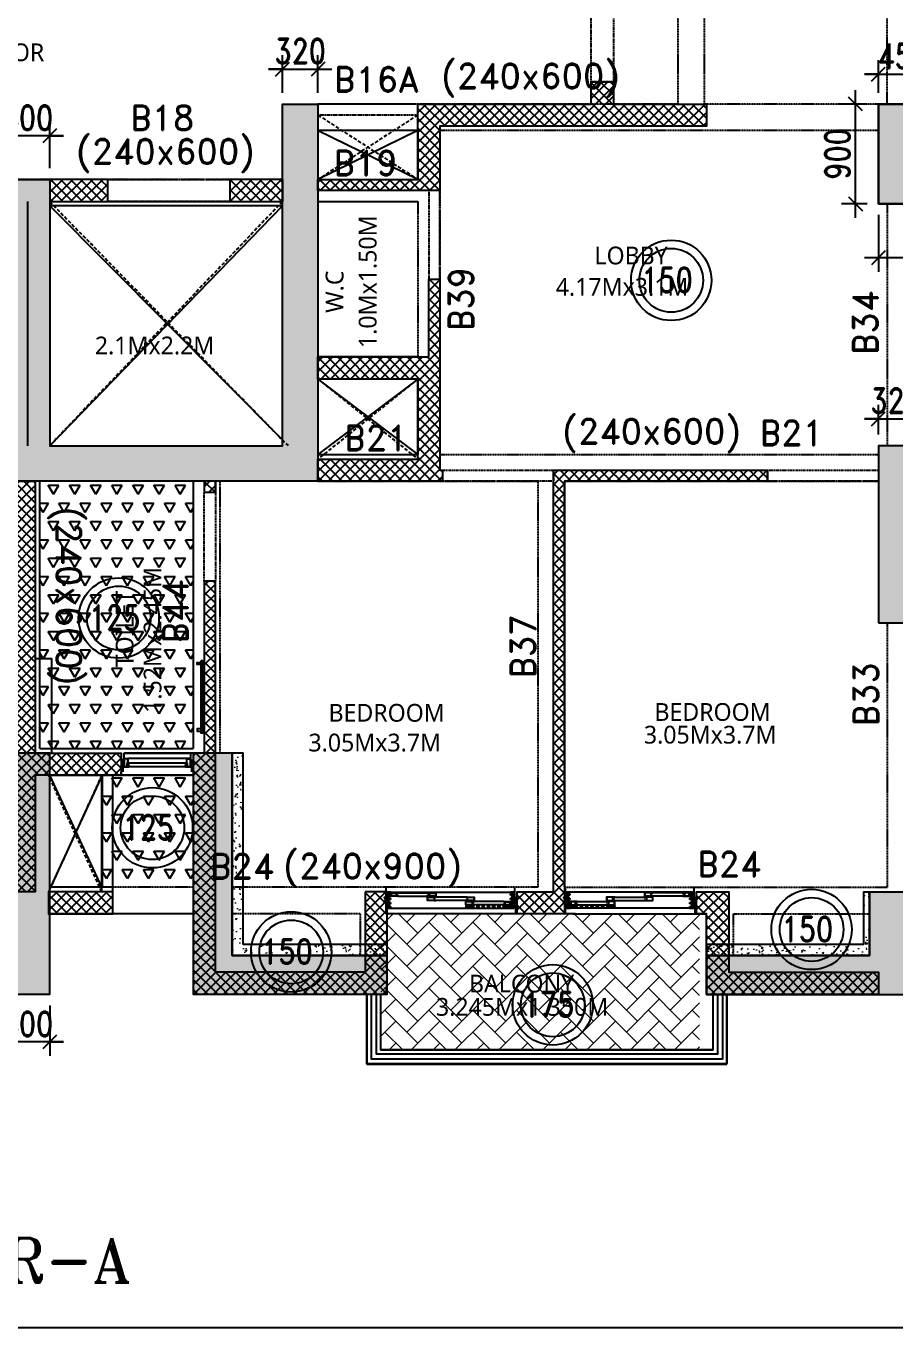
# Model space of a CAD drawing. Header units: millimetres. Extents: x 2061841 to 105821645, y -77612 to 48520811.
# Drawn here: x 105437596 to 105445434, y 48421234 to 48432969 of the extents above; entities that cross this region are included whole.
import ezdxf

# ---------------------------------------------------------------- set-up
doc = ezdxf.new("R2010")
doc.units = ezdxf.units.MM
doc.header["$LTSCALE"] = 10
doc.header["$MEASUREMENT"] = 0
doc.linetypes.add('$0$HIDDEN', pattern=[0.375, 0.25, -0.125])
doc.linetypes.add('HIDDEN2', pattern=[4.7625, 3.175, -1.5875])
for name, color, linetype in [('A-ANNO-LABL', 140, 'Continuous'), ('A-ELEV-HIDN', 54, 'HIDDEN2'), ('A-ELEV-LITE', 74, 'Continuous'), ('A-FLOR-HRAL', 200, 'Continuous'), ('A-GLAZ-FRAM', 74, 'Continuous'), ('A-WALL', 3, 'Continuous'), ('A-WALL-CILL', 140, 'Continuous'), ('A-WALL-FNSH', 8, 'Continuous'), ('A-WALL-PATT', 54, 'Continuous'), ('AP-SANR-FIXT', 74, 'Continuous'), ('AS-COLS', 2, 'Continuous'), ('S-BEAM', 4, 'Continuous'), ('S-BEAMNO.', 4, 'Continuous'), ('S-CUTOUT', 6, 'Continuous'), ('S-OPENING', 6, 'Continuous'), ('S-slab thk.', 2, 'Continuous'), ('S-Sunk', 8, 'Continuous'), ('xr_TDT02_Toilet_01_settingout$0$A-ELEV-FINE', 8, 'Continuous')]:
    doc.layers.add(name, color=color, linetype=linetype)
doc.layers.add('A-FIRE DOOR', color=1, linetype='Continuous', true_color=0xff0000)
for name, color, linetype, lineweight in [('S-Hatch Balcony', 8, 'Continuous', 5), ('S-STRCOL HATCH', 33, 'Continuous', 9), ('TEXT 3', 1, 'Continuous', 18)]:
    doc.layers.add(name, color=color, linetype=linetype, lineweight=lineweight)
doc.styles.add('200', font='romand.shx', dxfattribs={"width": 0.8, "height": 225})
doc.styles.add('Lucida SU', font='l_10646.ttf')
doc.styles.add('RD', font='romand.shx', dxfattribs={"width": 0.9, "height": 225})
doc.styles.add('RT', font='romant.shx', dxfattribs={"height": 250})
doc.dimstyles.new('GR1', dxfattribs={"dimtxt": 225, "dimasz": 125, "dimexe": 125, "dimexo": 100, "dimgap": 50, "dimtad": 1, "dimdec": 0, "dimzin": 3, "dimdsep": 46, "dimtxsty": '200', "dimblk1": 'OBLIQUE', "dimblk2": 'OBLIQUE', "dimsah": 1, "dimcen": 0.0625, "dimdle": 125, "dimclrd": 3, "dimclre": 3, "dimclrt": 2, "dimadec": 0, "dimazin": 0, "dimtfac": 1, "dimtdec": 0, "dimtix": 1, "dimtmove": 0, "dimatfit": 3, "dimfxl": 1, "dimtolj": 1, "dimtzin": 0, "dimarcsym": 0})
pattern_1 = [(135, (101656151.76, 47916918.16), (-44.9012806, -44.9012806), []), (225, (101656151.76, 47916918.16), (44.9012806, -44.9012806), [])]
pattern_2 = [(135, (101601549.94, 48122568.903), (-44.9012806, -44.9012806), []), (225, (101601549.94, 48122568.903), (44.9012806, -44.9012806), [])]
pattern_3 = [(60, (0, 0), (-95.24999982, 164.97783931), [95.25, -95.25]), (120, (0, 0), (-190.49999982, 1e-07), [95.25, -95.25]), (0, (-47.62, 82.49), (95.25, 164.9778392), [95.25, -95.25])]
pattern_4 = [(50, (0, 0), (182.184669, -15.93908554), [19.05, -209.55]), (355, (0, 0), (-35.24342142, 191.05684524), [15.24, -167.64058417]), (100.4514447, (15.18, -1.33), (146.9412471, 175.1177519), [16.1900088, -178.0902446]), (46.1842, (0, 50.8), (271.0790409, -42.04232793), [28.575, -314.325]), (96.6355576, (22.6, 47.3), (237.40413405, 247.4261246), [24.28502314, -267.13560816]), (351.18415117, (0, 50.8), (237.40413406, 247.4261246), [22.8599671, -251.4597319]), (21, (25.4, 38.1), (151.61439127, -102.26519819), [19.05, -209.55]), (326, (25.4, 38.1), (61.80202835, 184.18796612), [15.24, -167.64]), (71.451445, (38.03, 29.58), (213.41641928, 81.92276889), [16.1900088, -178.0899376]), (37.5, (0, 0), (3.08860325, 84.555038873), [0, -165.608, 0, -170.18, 0, -168.275]), (7.5, (0, 0), (66.81966251, 100.18057482), [0, -97.028, 0, -161.798, 0, -64.135]), (327.5, (-56.64, 0), (135.590595167, -5.728743993), [0, -63.5, 0, -198.12, 0, -262.89]), (317.5, (-82.04, 0), (148.12918139, 25.42649103), [0, -82.55, 0, -131.572, 0, -186.69])]

# ---------------------------------------------------------------- blocks, each defined once
blk = doc.blocks.new('Win clip')
for points in [[(14, 1), (14, 9), (18, 9), (18, 8), (19, 8), (19, 9), (20, 9), (20, 10), (0, 10), (0, 0), (3, 0), (3, -1), (2, -1), (2, -2), (5, -2), (5, 0), (17, 0), (17, -1), (15, -1), (15, -2), (18, -2), (18, 1)], [(1, 9), (13, 9), (13, 1), (1, 1)]]:
    blk.add_lwpolyline(points, close=True)
at = {"layer": 'Defpoints'}
blk.add_line((28, 3), (22, 3), dxfattribs=at)
blk = doc.blocks.new('*U694')
at = {"color": 251}
for p, q in [((0, 88), (25, 88)), ((25, 88), (0, 38)), ((0, 88), (25, 38)), ((25, 38), (0, 38)), ((650, 88), (625, 88)), ((625, 88), (650, 38)), ((650, 88), (625, 38)), ((625, 38), (650, 38))]:
    blk.add_line(p, q, dxfattribs=at)
for p, q in [((60, 25), (590, 25)), ((70, 100), (590, 100)), ((70, 65), (590, 65))]:
    blk.add_line(p, q)
for points in [[(62, 70), (62, 67), (55, 67), (55, 85), (59, 85), (59, 84), (60, 84), (60, 89), (59, 89), (59, 87), (55, 87), (55, 99), (59, 99), (59, 97), (60, 97), (60, 100), (25, 100), (25, 25), (60, 25), (60, 65), (70, 65), (70, 70)], [(69, 69), (68, 69), (68, 70), (70, 70), (68, 70), (68, 69), (69, 69), (69, 67), (63, 67), (63, 69)], [(588, 70), (588, 67), (595, 67), (595, 85), (591, 85), (591, 84), (590, 84), (590, 89), (591, 89), (591, 87), (595, 87), (595, 99), (591, 99), (591, 97), (590, 97), (590, 100), (625, 100), (625, 25), (590, 25), (590, 65), (580, 65), (580, 70)], [(581, 69), (582, 69), (582, 70), (580, 70), (582, 70), (582, 69), (581, 69), (581, 67), (587, 67), (587, 69)]]:
    blk.add_lwpolyline(points)
for points in [[(59, 26), (26, 26), (26, 99), (54, 99), (54, 65), (59, 65)], [(65, 80), (65, 79), (63, 79), (65, 79), (65, 80), (62, 80)], [(585, 80), (585, 79), (587, 79), (585, 79), (585, 80), (588, 80)], [(591, 26), (624, 26), (624, 99), (596, 99), (596, 65), (591, 65)]]:
    blk.add_lwpolyline(points, close=True)
at = {"layer": 'A-WALL-CILL'}
blk.add_line((625, -25), (25, -25), dxfattribs=at)
blk.add_lwpolyline([(0, 145), (0, 175), (650, 175), (650, 145)], dxfattribs=at)
at = {"layer": 'A-WALL-FNSH'}
for p, q in [((15, 88), (15, 145)), ((635, 88), (635, 145)), ((25, -25), (25, 35)), ((625, -25), (625, 35))]:
    blk.add_line(p, q, dxfattribs=at)
at = {"rotation": 270}
blk.add_blockref('Win clip', (60, 100), dxfattribs=at)
at = {"xscale": -1, "rotation": 90}
blk.add_blockref('Win clip', (590, 100), dxfattribs=at)
blk = doc.blocks.new('xr_TDT02_Toilet_01_settingout$0$i dont know')
at = {"layer": 'AP-SANR-FIXT', "ltscale": 0.2}
blk.add_lwpolyline([(19553, 3403), (20203, 3403), (20203, 3422), (19553, 3422)], close=True, dxfattribs=at)
at = {"layer": 'AP-SANR-FIXT', "ltscale": 0.2, "elevation": 0}
for points in [[(19568, 3434), (19588, 3434), (19588, 3368), (19568, 3368)], [(20188, 3434), (20168, 3434), (20168, 3368), (20188, 3368)]]:
    blk.add_lwpolyline(points, close=True, dxfattribs=at)
blk = doc.blocks.new('Alframe Door 3T+W')
for p, q in [((35, 146), (0, 146)), ((0, 146), (0, 0)), ((1, 2), (1, 144)), ((1, 144), (16, 144)), ((16, 144), (16, 2)), ((18, 129), (18, 144)), ((18, 144), (35, 144)), ((34, 129), (18, 129)), ((18, 90), (18, 119)), ((18, 119), (34, 119)), ((35, 144), (35, 146)), ((0, 0), (35, 0)), ((16, 2), (1, 2)), ((34, 90), (18, 90)), ((18, 51), (18, 80)), ((18, 80), (34, 80)), ((34, 51), (18, 51)), ((18, 17), (18, 41)), ((18, 41), (34, 41)), ((35, 17), (18, 17)), ((18, 2), (18, 11)), ((18, 11), (35, 11)), ((35, 2), (18, 2)), ((35, 0), (35, 2))]:
    blk.add_line(p, q)
for centre, start, end in [((23, 124), 336, 24), ((23, 85), 336, 24), ((23, 46), 336, 24), ((23, 14), 346.3245, 13.6755)]:
    blk.add_arc(centre, 12.3, start, end)
blk = doc.blocks.new('Alframe Win shutter wmesh')
for points in [[(7, -46), (7, 0), (4, 0), (4, -1), (6, -1), (6, -13), (-6, -13), (-6, -1), (-4, -1), (-4, 0), (-8, 0), (-8, -50), (-1, -50), (-1, -48), (-2, -48), (-2, -49), (-6, -49), (-6, -46)], [(6, -14), (-6, -14), (-6, -45), (6, -45)]]:
    blk.add_lwpolyline(points, close=True)
blk = doc.blocks.new('Al frame Door shutter 1')
blk.add_lwpolyline([(8, -60), (15, -60), (15, 15), (8, 15), (8, 13), (13, 13), (13, 0), (-14, 0), (-14, 13), (-8, 13), (-8, 15), (-15, 15), (-15, -60), (-8, -60), (-8, -58), (-14, -58), (-14, -45), (13, -45), (13, -58), (8, -58), (8, -60)])
blk.add_lwpolyline([(-14, -44), (13, -44), (13, -2), (-14, -2)], close=True)
blk = doc.blocks.new('Al frame Door shutter 2')
for p, q in [((-8, 75), (-15, 75)), ((-14, 60), (-14, 73)), ((-14, 73), (-8, 73)), ((14, 60), (-14, 60)), ((14, 58), (-14, 58)), ((-14, 58), (-14, 2)), ((-14, 2), (14, 2)), ((-8, 73), (-8, 75)), ((15, 75), (8, 75)), ((8, 75), (8, 73)), ((8, 73), (14, 73)), ((14, 73), (14, 60)), ((14, 2), (14, 58)), ((15, 34), (15, 75)), ((15, 34), (19, 34)), ((19, 33), (15, 33)), ((21, 37), (19, 34)), ((22, 36), (19, 33)), ((22, 36), (21, 37))]:
    blk.add_line(p, q)
blk.add_lwpolyline([(-15, 75), (-15, 0), (15, 0), (15, 33)])
blk = doc.blocks.new('*U683')
for p, q in [((50, 179), (1150, 179)), ((124, 173), (393, 173)), ((124, 143), (393, 143)), ((737, 133), (468, 133)), ((50, 33), (1141, 33)), ((737, 103), (468, 103)), ((1076, 94), (812, 94)), ((1076, 64), (812, 64))]:
    blk.add_line(p, q)
at = {"linetype": 'HIDDEN2'}
for p, q in [((783, 55), (1105, 55)), ((1101, 40), (787, 40))]:
    blk.add_line(p, q, dxfattribs=at)
at = {"color": 251}
for points in [[(25, 81), (0, 81), (25, 131), (0, 131), (25, 81), (25, 131)], [(1175, 81), (1200, 81), (1175, 131), (1200, 131), (1175, 81), (1175, 131)]]:
    blk.add_lwpolyline(points, dxfattribs=at)
at = {"layer": 'A-WALL-FNSH'}
for p, q in [((20, 131), (20, 220)), ((1180, 131), (1180, 220)), ((15, 81), (15, -15)), ((1185, 81), (1185, -15))]:
    blk.add_line(p, q, dxfattribs=at)
blk.add_blockref('Alframe Door 3T+W', (25, 33))
at = {"xscale": -1}
for name, p, rotation in [('Al frame Door shutter 1', (64, 158), 90), ('Al frame Door shutter 2', (468, 158), 90), ('Al frame Door shutter 2', (393, 118), 270), ('Al frame Door shutter 2', (812, 118), 90), ('Al frame Door shutter 2', (737, 79), 270), ('Al frame Door shutter 1', (1136, 79), 270), ('Alframe Win shutter wmesh', (1151, 47), 270)]:
    blk.add_blockref(name, p, dxfattribs=dict(at, rotation=rotation))
blk.add_blockref('Alframe Door 3T+W', (1175, 33), dxfattribs=at)
at = {"rotation": 90.00000000000001}
blk.add_blockref('Alframe Win shutter wmesh', (737, 47), dxfattribs=at)
blk = doc.blocks.new('*U684')
for p, q in [((50, 179), (1150, 179)), ((124, 173), (393, 173)), ((124, 143), (393, 143)), ((737, 133), (468, 133)), ((50, 33), (1141, 33)), ((737, 103), (468, 103)), ((1076, 94), (812, 94)), ((1076, 64), (812, 64))]:
    blk.add_line(p, q)
at = {"linetype": 'HIDDEN2'}
for p, q in [((783, 55), (1105, 55)), ((1101, 40), (787, 40))]:
    blk.add_line(p, q, dxfattribs=at)
at = {"color": 251}
for points in [[(25, 81), (0, 81), (25, 131), (0, 131), (25, 81), (25, 131)], [(1175, 81), (1200, 81), (1175, 131), (1200, 131), (1175, 81), (1175, 131)]]:
    blk.add_lwpolyline(points, dxfattribs=at)
at = {"layer": 'A-WALL-FNSH'}
for p, q in [((20, 131), (20, 220)), ((1180, 131), (1180, 220)), ((15, 81), (15, -15)), ((1185, 81), (1185, -15))]:
    blk.add_line(p, q, dxfattribs=at)
blk.add_blockref('Alframe Door 3T+W', (25, 33))
at = {"xscale": -1}
for name, p, rotation in [('Al frame Door shutter 1', (64, 158), 90), ('Al frame Door shutter 2', (468, 158), 90), ('Al frame Door shutter 2', (393, 118), 270), ('Al frame Door shutter 2', (812, 118), 90), ('Al frame Door shutter 2', (737, 79), 270), ('Al frame Door shutter 1', (1136, 79), 270), ('Alframe Win shutter wmesh', (1151, 47), 270)]:
    blk.add_blockref(name, p, dxfattribs=dict(at, rotation=rotation))
blk.add_blockref('Alframe Door 3T+W', (1175, 33), dxfattribs=at)
at = {"rotation": 90.00000000000001}
blk.add_blockref('Alframe Win shutter wmesh', (737, 47), dxfattribs=at)
blk = doc.blocks.new('_Oblique')
at = {"color": 0, "linetype": 'ByBlock', "lineweight": -2}
blk.add_line((-0.5, -0.5), (0.5, 0.5), dxfattribs=at)
blk = doc.blocks.new('*D742')
at = {"layer": 'AS-COLS', "color": 3, "lineweight": -2, "transparency": 16777216}
for p, q in [((102682284, 48530381), (102682284, 48530676)), ((102682734, 48530381), (102682734, 48530676)), ((102682159, 48530551), (102682859, 48530551)), ((102682284, 48530551), (102682159, 48530551)), ((102682734, 48530551), (102682859, 48530551))]:
    blk.add_line(p, q, dxfattribs=at)
at = {"layer": 'Defpoints', "color": 0, "transparency": 16777216}
for p in [(102682734, 48530551), (102682284, 48530281), (102682734, 48530281)]:
    blk.add_point(p, dxfattribs=at)
at = {"layer": 'AS-COLS', "color": 3, "linetype": 'ByBlock', "lineweight": -2, "transparency": 16777216, "xscale": 125, "yscale": 125, "zscale": 125}
blk.add_blockref('_Oblique', (102682284, 48530551), dxfattribs=at)
at = {"layer": 'AS-COLS', "color": 3, "linetype": 'ByBlock', "lineweight": -2, "transparency": 16777216, "xscale": 125, "yscale": 125, "zscale": 125, "rotation": 180}
blk.add_blockref('_Oblique', (102682734, 48530551), dxfattribs=at)
at = {"layer": 'AS-COLS', "color": 2, "transparency": 16777216, "insert": (102682509, 48530713), "char_height": 225, "attachment_point": 5, "style": '200'}
blk.add_mtext('\\A1;450', dxfattribs=at)
blk = doc.blocks.new('*D743')
at = {"layer": 'AS-COLS', "color": 3, "lineweight": -2, "transparency": 16777216}
for p, q in [((102682077, 48529256), (102682077, 48530406)), ((102682184, 48530281), (102681952, 48530281)), ((102682184, 48529381), (102681952, 48529381))]:
    blk.add_line(p, q, dxfattribs=at)
at = {"layer": 'Defpoints', "color": 0, "transparency": 16777216}
for p in [(102682077, 48530281), (102682284, 48530281), (102682284, 48529381)]:
    blk.add_point(p, dxfattribs=at)
at = {"layer": 'AS-COLS', "color": 3, "linetype": 'ByBlock', "lineweight": -2, "transparency": 16777216, "xscale": 125, "yscale": 125, "zscale": 125}
for p, rotation in [((102682077, 48530281), 90), ((102682077, 48529381), 270)]:
    blk.add_blockref('_Oblique', p, dxfattribs=dict(at, rotation=rotation))
at = {"layer": 'AS-COLS', "color": 2, "transparency": 16777216, "insert": (102681915, 48529831), "char_height": 225, "attachment_point": 5, "rotation": 90, "style": '200'}
blk.add_mtext('\\A1;900', dxfattribs=at)
blk = doc.blocks.new('*D744')
at = {"layer": 'AS-COLS', "color": 3, "lineweight": -2, "transparency": 16777216}
for p, q in [((102682284, 48529281), (102682284, 48528770)), ((102683184, 48529281), (102683184, 48528770)), ((102683309, 48528895), (102682159, 48528895))]:
    blk.add_line(p, q, dxfattribs=at)
at = {"layer": 'Defpoints', "color": 0, "transparency": 16777216}
for p in [(102682284, 48529381), (102683184, 48529381), (102682284, 48528895)]:
    blk.add_point(p, dxfattribs=at)
at = {"layer": 'AS-COLS', "color": 3, "linetype": 'ByBlock', "lineweight": -2, "transparency": 16777216, "xscale": 125, "yscale": 125, "zscale": 125, "rotation": 180}
blk.add_blockref('_Oblique', (102682284, 48528895), dxfattribs=at)
at = {"layer": 'AS-COLS', "color": 3, "linetype": 'ByBlock', "lineweight": -2, "transparency": 16777216, "xscale": 125, "yscale": 125, "zscale": 125}
blk.add_blockref('_Oblique', (102683184, 48528895), dxfattribs=at)
at = {"layer": 'AS-COLS', "color": 2, "transparency": 16777216, "insert": (102682734, 48529057), "char_height": 225, "attachment_point": 5, "style": '200'}
blk.add_mtext('\\A1;900', dxfattribs=at)
blk = doc.blocks.new('*D745')
at = {"layer": 'AS-COLS', "color": 3, "lineweight": -2, "transparency": 16777216}
for p, q in [((102682284, 48527301), (102682284, 48527569)), ((102682604, 48527301), (102682604, 48527569)), ((102682159, 48527444), (102682729, 48527444)), ((102682284, 48527444), (102682159, 48527444)), ((102682604, 48527444), (102682729, 48527444))]:
    blk.add_line(p, q, dxfattribs=at)
at = {"layer": 'Defpoints', "color": 0, "transparency": 16777216}
for p in [(102682604, 48527444), (102682284, 48527201), (102682604, 48527201)]:
    blk.add_point(p, dxfattribs=at)
at = {"layer": 'AS-COLS', "color": 3, "linetype": 'ByBlock', "lineweight": -2, "transparency": 16777216, "xscale": 125, "yscale": 125, "zscale": 125}
blk.add_blockref('_Oblique', (102682284, 48527444), dxfattribs=at)
at = {"layer": 'AS-COLS', "color": 3, "linetype": 'ByBlock', "lineweight": -2, "transparency": 16777216, "xscale": 125, "yscale": 125, "zscale": 125, "rotation": 180}
blk.add_blockref('_Oblique', (102682604, 48527444), dxfattribs=at)
at = {"layer": 'AS-COLS', "color": 2, "transparency": 16777216, "insert": (102682444, 48527607), "char_height": 225, "attachment_point": 5, "style": '200'}
blk.add_mtext('\\A1;320', dxfattribs=at)
blk = doc.blocks.new('*D747')
at = {"layer": 'AS-COLS', "color": 3, "lineweight": -2, "transparency": 16777216}
for p, q in [((102674409, 48522156), (102674409, 48521702)), ((102674809, 48522156), (102674809, 48521702)), ((102674934, 48521827), (102674284, 48521827)), ((102674409, 48521827), (102674284, 48521827)), ((102674809, 48521827), (102674934, 48521827))]:
    blk.add_line(p, q, dxfattribs=at)
at = {"layer": 'Defpoints', "color": 0, "transparency": 16777216}
for p in [(102674409, 48522256), (102674809, 48522256), (102674409, 48521827)]:
    blk.add_point(p, dxfattribs=at)
at = {"layer": 'AS-COLS', "color": 3, "linetype": 'ByBlock', "lineweight": -2, "transparency": 16777216, "xscale": 125, "yscale": 125, "zscale": 125}
blk.add_blockref('_Oblique', (102674409, 48521827), dxfattribs=at)
at = {"layer": 'AS-COLS', "color": 3, "linetype": 'ByBlock', "lineweight": -2, "transparency": 16777216, "xscale": 125, "yscale": 125, "zscale": 125, "rotation": 180}
blk.add_blockref('_Oblique', (102674809, 48521827), dxfattribs=at)
at = {"layer": 'AS-COLS', "color": 2, "transparency": 16777216, "insert": (102674609, 48521989), "char_height": 225, "attachment_point": 5, "style": '200'}
blk.add_mtext('\\A1;400', dxfattribs=at)
blk = doc.blocks.new('*D765')
at = {"layer": 'AS-COLS', "color": 3, "lineweight": -2, "transparency": 16777216}
for p, q in [((102674409, 48529702), (102674409, 48530119)), ((102674809, 48529702), (102674809, 48530119)), ((102674934, 48529994), (102674284, 48529994)), ((102674409, 48529994), (102674284, 48529994)), ((102674809, 48529994), (102674934, 48529994))]:
    blk.add_line(p, q, dxfattribs=at)
at = {"layer": 'Defpoints', "color": 0, "transparency": 16777216}
for p in [(102674409, 48529994), (102674409, 48529602), (102674809, 48529602)]:
    blk.add_point(p, dxfattribs=at)
at = {"layer": 'AS-COLS', "color": 3, "linetype": 'ByBlock', "lineweight": -2, "transparency": 16777216, "xscale": 125, "yscale": 125, "zscale": 125}
blk.add_blockref('_Oblique', (102674409, 48529994), dxfattribs=at)
at = {"layer": 'AS-COLS', "color": 3, "linetype": 'ByBlock', "lineweight": -2, "transparency": 16777216, "xscale": 125, "yscale": 125, "zscale": 125, "rotation": 180}
blk.add_blockref('_Oblique', (102674809, 48529994), dxfattribs=at)
at = {"layer": 'AS-COLS', "color": 2, "transparency": 16777216, "insert": (102674609, 48530157), "char_height": 225, "attachment_point": 5, "style": '200'}
blk.add_mtext('\\A1;400', dxfattribs=at)
blk = doc.blocks.new('*D766')
at = {"layer": 'AS-COLS', "color": 3, "lineweight": -2, "transparency": 16777216}
for p, q in [((102676909, 48530381), (102676909, 48530721)), ((102677229, 48530381), (102677229, 48530721)), ((102676784, 48530596), (102677354, 48530596)), ((102676909, 48530596), (102676784, 48530596)), ((102677229, 48530596), (102677354, 48530596))]:
    blk.add_line(p, q, dxfattribs=at)
at = {"layer": 'Defpoints', "color": 0, "transparency": 16777216}
for p in [(102677229, 48530596), (102676909, 48530281), (102677229, 48530281)]:
    blk.add_point(p, dxfattribs=at)
at = {"layer": 'AS-COLS', "color": 3, "linetype": 'ByBlock', "lineweight": -2, "transparency": 16777216, "xscale": 125, "yscale": 125, "zscale": 125}
blk.add_blockref('_Oblique', (102676909, 48530596), dxfattribs=at)
at = {"layer": 'AS-COLS', "color": 3, "linetype": 'ByBlock', "lineweight": -2, "transparency": 16777216, "xscale": 125, "yscale": 125, "zscale": 125, "rotation": 180}
blk.add_blockref('_Oblique', (102677229, 48530596), dxfattribs=at)
at = {"layer": 'AS-COLS', "color": 2, "transparency": 16777216, "insert": (102677069, 48530758), "char_height": 225, "attachment_point": 5, "style": '200'}
blk.add_mtext('\\A1;320', dxfattribs=at)
blk = doc.blocks.new('TOWER-A TYPICAL FLOOR FRAMING PLAN N')
at = {"layer": 'A-WALL-PATT'}
h = blk.add_hatch(dxfattribs=at)
h.set_pattern_fill('ANSI37', color=8, scale=20, angle=90)
h.set_pattern_definition(pattern_2)
h.paths.add_polyline_path([(102679353.9, 48526981.3), (102679353.9, 48523181.3), (102679025.1, 48523181.3), (102679025.1, 48522981.3), (102679453.9, 48522981.3), (102679453.9, 48526881.3), (102681283.9, 48526881.3), (102681283.9, 48526981.3)])
h.paths.add_polyline_path([(102677228.9, 48529501.9), (102678328.9, 48529501.9), (102678328.9, 48530081.3), (102680732.9, 48530081.3), (102680732.9, 48530281.3), (102679893.9, 48530281.3), (102679893.9, 48530481.3), (102679693.9, 48530481.3), (102679693.9, 48530281.3), (102678128.9, 48530281.3), (102678128.9, 48529601.9), (102677228.9, 48529601.9)])
h.paths.add_polyline_path([(102678328.9, 48528701.9), (102678228.9, 48528701.9), (102678228.9, 48528001.9), (102677228.9, 48528001.9), (102677228.9, 48527801.9), (102678128.9, 48527801.9), (102678128.9, 48527081.3), (102677228.9, 48527081.3), (102677228.9, 48526881.3), (102678353.9, 48526881.3), (102678353.9, 48526981.3), (102678328.9, 48526981.3)])
h = blk.add_hatch(dxfattribs=at)
h.set_pattern_fill('ANSI37', color=8, scale=20, angle=90)
h.set_pattern_definition(pattern_1)
h.paths.add_polyline_path([(102674808.8, 48529602.2), (102675333.8, 48529602.2), (102675333.8, 48529402.2), (102674808.8, 48529402.2)])
h = blk.add_hatch(dxfattribs=at)
h.set_pattern_fill('ANSI37', color=8, scale=20, angle=90)
h.set_pattern_definition(pattern_1)
h.paths.add_polyline_path([(102676433.9, 48529601.6), (102676908.9, 48529602.8), (102676908.9, 48529402.8), (102676433.8, 48529401.6)])
h = blk.add_hatch(dxfattribs=at)
h.set_pattern_fill('ANSI37', color=8, scale=20, angle=90)
h.set_pattern_definition(pattern_2)
h.paths.add_polyline_path([(102674678.9, 48526881.3), (102674678.9, 48524431.3), (102675453.9, 48524431.3), (102675453.9, 48524231.3), (102674678.9, 48524231.3), (102674678.9, 48523181.3), (102674478.9, 48523181.3), (102674478.9, 48526881.3), (102674678.9, 48526881.3)])
h = blk.add_hatch(dxfattribs=at)
h.set_pattern_fill('ANSI37', color=8, scale=20, angle=90)
h.set_pattern_definition([(135, (101601560.51, 48122568.903), (-44.9012806, -44.9012806), []), (225, (101601560.51, 48122568.903), (44.9012806, -44.9012806), [])])
h.paths.add_polyline_path([(102676303.9, 48526881.3), (102676203.9, 48526881.3), (102676203.9, 48526781.3), (102676303.9, 48526781.3), (102676303.9, 48526881.3)])
h = blk.add_hatch(dxfattribs=at)
h.set_pattern_fill('ANSI37', color=8, scale=20, angle=90)
h.set_pattern_definition(pattern_2)
h.paths.add_polyline_path([(102677653.9, 48523181.3), (102677653.9, 48522456.3), (102676303.9, 48522456.3), (102676303.9, 48525981.3), (102676203.9, 48525981.3), (102676203.9, 48524431.3), (102676103.9, 48524431.3), (102676103.9, 48522256.3), (102677853.9, 48522256.3), (102677853.9, 48523181.3), (102677653.9, 48523181.3)])
h = blk.add_hatch(dxfattribs=at)
h.set_pattern_fill('ANSI37', color=8, scale=20, angle=90)
h.set_pattern_definition(pattern_2)
h.paths.add_polyline_path([(102675378.9, 48523181.2), (102674798.9, 48523181.2), (102674798.9, 48522981.2), (102675378.9, 48522981.2), (102675378.9, 48523181.2)])
h = blk.add_hatch(dxfattribs=at)
h.set_pattern_fill('ANSI37', color=8, scale=20, angle=90)
h.set_pattern_definition(pattern_2)
h.paths.add_polyline_path([(102680733.9, 48523181.3), (102680933.9, 48523181.3), (102680933.9, 48522456.3), (102682283.9, 48522456.3), (102682283.9, 48522256.1), (102680733.9, 48522256.3), (102680733.9, 48522981.3), (102680643.3, 48522981.3), (102680643.3, 48523181.3), (102680733.9, 48523181.3)])
at = {"layer": 'S-Hatch Balcony'}
h = blk.add_hatch(dxfattribs=at)
h.set_pattern_fill('AR-HBONE', color=256, scale=35, style=0)
h.set_pattern_definition([(45, (102116781.02, 48829384.83), (2e-14, 197.9899), [420, -140]), (135, (102116880.01, 48829483.82), (2e-14, 197.9899), [420, -140])])
h.paths.add_polyline_path([(102677795.9, 48522978), (102680671.3, 48522978), (102680671.3, 48521753), (102677795.9, 48521753)])
at = {"layer": 'S-STRCOL HATCH'}
h = blk.add_hatch(color=256, dxfattribs=at)
h.dxf.hatch_style = 1
h.paths.add_polyline_path([(102674408.9, 48529602.1), (102674808.9, 48529602.3), (102674808.9, 48527202), (102676908.9, 48527202), (102676908.9, 48530282), (102677228.9, 48530282), (102677228.9, 48526882), (102674408.9, 48526881.3)])
h = blk.add_hatch(color=256, dxfattribs=at)
h.dxf.hatch_style = 1
h.paths.add_polyline_path([(102682603.9, 48529381.3), (102682283.9, 48529381.3), (102682283.9, 48530282), (102682603.9, 48530282)])
h = blk.add_hatch(color=256, dxfattribs=at)
h.dxf.hatch_style = 1
h.paths.add_polyline_path([(102682733.9, 48529830.7), (102682733.9, 48530280.7), (102682283.9, 48530280.7), (102682283.9, 48529380.7), (102683183.9, 48529380.7), (102683183.9, 48529830.7), (102682733.9, 48529830.7)])
h = blk.add_hatch(color=256, dxfattribs=at)
h.dxf.hatch_style = 1
h.paths.add_polyline_path([(102682283.9, 48525607), (102682603.9, 48525607), (102682603.9, 48527201.3), (102682283.9, 48527201.3)])
h = blk.add_hatch(color=256, dxfattribs=at)
h.dxf.hatch_style = 1
h.paths.add_polyline_path([(102674408.9, 48522256.3), (102674808.9, 48522256.3), (102674808.9, 48524431.3), (102674408.9, 48524431.3)])
h = blk.add_hatch(color=256, dxfattribs=at)
h.dxf.hatch_style = 1
h.paths.add_polyline_path([(102676453.9, 48522606.3), (102676453.9, 48524431.3), (102676103.9, 48524431.3), (102676103.9, 48522256.3), (102677853.9, 48522256.3), (102677853.9, 48522606.3)])
h = blk.add_hatch(dxfattribs=at)
h.set_pattern_fill('AR-CONC', color=3)
h.set_pattern_definition(pattern_4)
h.paths.add_polyline_path([(102676553.9, 48524431.3), (102676453.9, 48524431.3), (102676453.9, 48522606.3), (102677853.9, 48522606.3), (102677853.9, 48522706.3), (102676553.9, 48522706.3), (102676553.9, 48524431.3)])
h = blk.add_hatch(dxfattribs=at)
h.set_pattern_fill('AR-CONC', color=3)
h.set_pattern_definition(pattern_4)
h.paths.add_polyline_path([(102680733.9, 48522706.1), (102680733.9, 48522606.1), (102682203.9, 48522606.1), (102682203.9, 48523181.3), (102682153.9, 48523181.3), (102682153.9, 48522706.1), (102680733.9, 48522706.1)])
h = blk.add_hatch(dxfattribs=at)
h.set_pattern_fill('AR-CONC', color=3)
h.set_pattern_definition(pattern_4)
h.paths.add_polyline_path([(102682153.9, 48523181.3), (102682203.9, 48523181.3), (102682203.9, 48522606.1), (102682153.9, 48522606.1), (102682153.9, 48523181.3)])
h = blk.add_hatch(color=256, dxfattribs=at)
h.dxf.hatch_style = 1
h.paths.add_polyline_path([(102682603.9, 48522606.3), (102682203.9, 48522606.3), (102682203.9, 48523182), (102682603.9, 48523182)])
h = blk.add_hatch(color=256, dxfattribs=at)
h.dxf.hatch_style = 1
h.paths.add_polyline_path([(102683310.3, 48522606.3), (102683310.3, 48522256.3), (102680733.9, 48522256.3), (102680733.9, 48522606.3), (102683310.3, 48522606.3)])
at = {"layer": 'S-Sunk'}
h = blk.add_hatch(dxfattribs=at)
h.set_pattern_fill('TRIANG', color=8, scale=20, style=0)
h.set_pattern_definition(pattern_3)
h.paths.add_polyline_path([(102674718.9, 48526881.3), (102676103.9, 48526881.3), (102676103.9, 48524470.8), (102674718.9, 48524470.8)])
h = blk.add_hatch(dxfattribs=at)
h.set_pattern_fill('TRIANG', color=8, scale=20, style=0)
h.set_pattern_definition(pattern_3)
h.paths.add_polyline_path([(102675283.8, 48524230.8), (102676103.9, 48524230.8), (102676103.9, 48523221.2), (102675283.8, 48523221.2)])
at = {"layer": 'A-ELEV-HIDN', "ltscale": 0.3}
for p, q in [((102678128.9, 48530281.3), (102677228.9, 48530281.3)), ((102678128.9, 48530181.3), (102677228.9, 48530181.3))]:
    blk.add_line(p, q, dxfattribs=at)
at = {"layer": 'A-ELEV-HIDN'}
for p, q in [((102678128.9, 48530181.9), (102677228.9, 48529601.9)), ((102677228.9, 48530181.9), (102678128.9, 48529601.9)), ((102678128.9, 48527801.9), (102677228.9, 48527081.3)), ((102677228.9, 48527801.9), (102678128.9, 48527081.3)), ((102675278.9, 48524231.8, 0), (102674798.9, 48523181.2, 0)), ((102675278.9, 48523181.2, 0), (102674798.9, 48524231.3))]:
    blk.add_line(p, q, dxfattribs=at)
at = {"layer": 'A-ELEV-HIDN', "ltscale": 0.3}
for points in [[(102679693.9, 48531681.3), (102679893.9, 48531681.3), (102679893.9, 48530481.3), (102679693.9, 48530481.3)], [(102678328.9, 48529501.9), (102678228.9, 48529501.9), (102678228.9, 48528701.9), (102678328.9, 48528701.9)], [(102678353.9, 48526981.3), (102679353.9, 48526981.3), (102679353.9, 48526881.3), (102678353.9, 48526881.3)], [(102681283.9, 48526981.3), (102682283.9, 48526981.3), (102682283.9, 48526881.3), (102681283.9, 48526881.3)]]:
    blk.add_lwpolyline(points, close=True, dxfattribs=at)
at = {"layer": 'A-ELEV-HIDN', "ltscale": 0.3, "elevation": 0}
for points in [[(102675333.9, 48529602.2), (102676433.9, 48529602.2), (102676433.9, 48529402.2), (102675333.9, 48529402.2)], [(102676203.9, 48526781.3), (102676303.9, 48526781.3), (102676303.9, 48525981.3), (102676203.9, 48525981.3)]]:
    blk.add_lwpolyline(points, close=True, dxfattribs=at)
at = {"layer": 'A-ELEV-HIDN', "elevation": 0}
for points in [[(102674808.9, 48529402.2), (102676958.9, 48527202.2)], [(102676908.9, 48529402.2), (102674808.9, 48527201.5)]]:
    blk.add_lwpolyline(points, dxfattribs=at)
at = {"layer": 'A-ELEV-LITE'}
for p, q in [((102675278.9, 48523181.2, 0), (102675278.9, 48524231.8, 0)), ((102675378.9, 48523181.2, 0), (102675378.9, 48524231.8, 0))]:
    blk.add_line(p, q, dxfattribs=at)
at = {"layer": 'A-FIRE DOOR'}
blk.add_lwpolyline([(102658159.6, 48553234.4), (102707235.5, 48553234.4), (102707235.5, 48519249.1), (102658159.6, 48519249.1)], close=True, dxfattribs=at)
at = {"layer": 'A-FLOR-HRAL', "color": 252, "elevation": 0}
for points in [[(102680916.9, 48522256.2), (102680916.9, 48521631.3), (102677670.9, 48521631.3), (102677670.9, 48522256.2)], [(102680876.9, 48522256.2), (102680876.9, 48521671.3), (102677710.9, 48521671.3), (102677710.9, 48522256.2)], [(102680831.9, 48522256.2), (102680831.9, 48521716.3), (102677755.9, 48521716.3), (102677755.9, 48522256.2)], [(102680791.9, 48522256.2), (102680791.9, 48521756.3), (102677795.9, 48521756.3), (102677795.9, 48522256.2)]]:
    blk.add_lwpolyline(points, dxfattribs=at)
at = {"layer": 'A-WALL', "color": 8}
for p, q in [((102675333.9, 48529602.2, 0), (102674808.9, 48529602.2)), ((102674808.9, 48529601.3, 0), (102674808.9, 48527201.3, 0)), ((102675333.9, 48529402.2, 0), (102675333.9, 48529602.2, 0)), ((102676908.9, 48529602.2, 0), (102676433.9, 48529602.2, 0)), ((102676433.9, 48529602.2, 0), (102676433.9, 48529402.2, 0)), ((102676908.9, 48529601.9, 0), (102676908.9, 48529401.9, 0)), ((102677228.9, 48529601.9, 0), (102677228.9, 48529501.9)), ((102674608.9, 48529401.9, 0), (102674608.9, 48527201.3, 0)), ((102674808.9, 48529402.2, 0), (102676908.9, 48529402.2, 0)), ((102674808.9, 48529402.2, 0), (102675333.9, 48529402.2, 0)), ((102678228.9, 48528701.9), (102678328.9, 48528701.9)), ((102678353.9, 48526881.3), (102678353.9, 48526981.3)), ((102676203.9, 48526881.3, 0), (102676203.9, 48526781.3, 0)), ((102676303.9, 48526881.3, 0), (102676303.9, 48526781.3, 0)), ((102676203.9, 48526781.3, 0), (102676303.9, 48526781.3, 0)), ((102676103.9, 48524431.3, 0), (102675478.9, 48524431.3, 0))]:
    blk.add_line(p, q, dxfattribs=at)
for points in [[(102678328.9, 48529501.9), (102678128.9, 48529501.9), (102677228.9, 48529501.9), (102677228.9, 48529601.9), (102678128.9, 48529601.9), (102678128.9, 48530281.3), (102679693.9, 48530281.3), (102679693.9, 48530481.3), (102679893.9, 48530481.3), (102679893.9, 48530281.3), (102680732.9, 48530281.3), (102680732.9, 48530081.3), (102678328.9, 48530081.3)], [(102679353.9, 48526981.3), (102681283.9, 48526981.3), (102681283.9, 48526881.3), (102679453.9, 48526881.3), (102679453.9, 48522981.3), (102679025.1, 48522981.3), (102679025.1, 48523181.3), (102679353.9, 48523181.3)]]:
    blk.add_lwpolyline(points, close=True, dxfattribs=at)
for points in [[(102678353.9, 48526881.3), (102677228.9, 48526881.3), (102677228.9, 48527081.3), (102678128.9, 48527081.3), (102678128.9, 48527801.9), (102677228.9, 48527801.9), (102677228.9, 48528001.9), (102678228.9, 48528001.9), (102678228.9, 48528701.9)], [(102678328.9, 48528701.9), (102678328.9, 48526981.3), (102678353.9, 48526981.3)]]:
    blk.add_lwpolyline(points, dxfattribs=at)
at = {"layer": 'A-WALL', "color": 8, "elevation": 0}
for points in [[(102674678.9, 48526881.3), (102674678.9, 48524431.3), (102675453.9, 48524431.3), (102675453.9, 48524231.3), (102674678.9, 48524231.3), (102674678.9, 48523181.3), (102674478.9, 48523181.3), (102674478.9, 48526881.3)], [(102676303.9, 48526881.3), (102676203.9, 48526881.3), (102676203.9, 48526781.3), (102676303.9, 48526781.3)], [(102677653.9, 48523181.3), (102677653.9, 48522456.3), (102676303.9, 48522456.3), (102676303.9, 48525981.3), (102676203.9, 48525981.3), (102676203.9, 48524431.3), (102676103.9, 48524431.3), (102676103.9, 48522256.3), (102677853.9, 48522256.3), (102677853.9, 48523181.3)], [(102675378.9, 48523181.2), (102674798.9, 48523181.2), (102674798.9, 48522981.2), (102675378.9, 48522981.2)], [(102680733.9, 48523181.3), (102680933.9, 48523181.3), (102680933.9, 48522456.3), (102682283.9, 48522456.3), (102682283.9, 48522256.1), (102680733.9, 48522256.3), (102680733.9, 48522981.3), (102680643.3, 48522981.3), (102680643.3, 48523181.3)]]:
    blk.add_lwpolyline(points, close=True, dxfattribs=at)
for points in [[(102674828.8, 48524431.3), (102674828.8, 48525280.9), (102674678.9, 48525280.9)], [(102676103.9, 48524231.3), (102676103.9, 48524231.3)]]:
    blk.add_lwpolyline(points, dxfattribs=at)
at = {"layer": 'AS-COLS', "color": 1, "elevation": 0}
for points in [[(102674408.9, 48529602.1), (102674808.9, 48529601.6), (102674808.9, 48527201.3), (102676908.9, 48527201.3), (102676908.9, 48530281.3), (102677228.9, 48530281.3), (102677228.9, 48526881.3), (102674408.9, 48526881.3)], [(102676553.9, 48522706.3), (102676553.9, 48524431.3), (102676453.9, 48524431.3), (102676453.9, 48522606.3), (102677853.9, 48522606.3), (102677853.9, 48522706.3)]]:
    blk.add_lwpolyline(points, close=True, dxfattribs=at)
at = {"layer": 'AS-COLS'}
blk.add_lwpolyline([(102682603.9, 48529381.3), (102682283.9, 48529381.3), (102682283.9, 48530281.3), (102682603.9, 48530281.3)], close=True, dxfattribs=at)
at = {"layer": 'AS-COLS', "color": 1}
for points in [[(102682733.9, 48529830.7), (102682733.9, 48530280.7), (102682283.9, 48530280.7), (102682283.9, 48529380.7), (102683183.9, 48529380.7), (102683183.9, 48529830.7)], [(102682283.9, 48525606.3), (102682603.9, 48525606.3), (102682603.9, 48527201.3), (102682283.9, 48527201.3)], [(102674408.9, 48522256.3), (102674808.9, 48522256.3), (102674808.9, 48524431.3), (102674408.9, 48524431.3)]]:
    blk.add_lwpolyline(points, close=True, dxfattribs=at)
at = {"layer": 'AS-COLS', "color": 1, "elevation": 0}
for points in [[(102676453.9, 48522606.3), (102676453.9, 48524431.3), (102676103.9, 48524431.3), (102676103.9, 48522256.3), (102677853.9, 48522256.3), (102677853.9, 48522606.3), (102676453.9, 48522606.3)], [(102682153.9, 48522706.1), (102680733.9, 48522706.1), (102680733.9, 48522606.1), (102682203.9, 48522606.1)], [(102682203.9, 48522606.1), (102680733.9, 48522606.1), (102680733.9, 48522256.1), (102683309.3, 48522256.1), (102683309.3, 48522606.1), (102682603.9, 48522606.1)]]:
    blk.add_lwpolyline(points, dxfattribs=at)
at = {"layer": 'AS-COLS', "color": 1}
for points in [[(102682153.9, 48522706.1), (102682153.9, 48523181.3), (102682203.9, 48523181.3), (102682203.9, 48522606.1), (102682153.9, 48522606.1)], [(102682203.9, 48522606.1), (102682203.9, 48523181.3), (102682603.9, 48523181.3), (102682603.9, 48522606.1)]]:
    blk.add_lwpolyline(points, dxfattribs=at)
at = {"layer": 'S-BEAM', "linetype": '$0$HIDDEN'}
for p, q in [((102680473.9, 48531781.3), (102680473.9, 48530281.3)), ((102680713.9, 48531781.3), (102680713.9, 48530281.3)), ((102682363.9, 48530281.3), (102682363.9, 48531791.3)), ((102678104.7, 48530281.3), (102677228.9, 48530281.3, 0)), ((102680473.9, 48530281.3, 0), (102677228.9, 48530281.3, 0)), ((102682283.9, 48530281.3, 0), (102680713.9, 48530281.3, 0)), ((102682283.9, 48530041.3, 0), (102678328.9, 48530041.3, 0)), ((102678328.9, 48530041.3), (102678328.9, 48527121.2)), ((102676908.9, 48529602.1, 0), (102670249.7, 48529602.1, 0)), ((102678128.9, 48529401.9), (102678128.9, 48528001.9)), ((102682363.9, 48529380.9, 0), (102682363.9, 48527201.3, 0)), ((102678328.9, 48527121.3), (102682283.9, 48527121.3)), ((102676343.9, 48526880.9, 0), (102676343.9, 48524431.3, 0)), ((102677228.9, 48526881.3), (102679213.9, 48526881.3)), ((102679213.9, 48523221.2), (102679213.9, 48526881.3)), ((102679453.9, 48526881.3), (102682283.9, 48526881.3)), ((102679453.9, 48523221.2), (102679453.9, 48526881.3)), ((102682363.9, 48525609.5, 0), (102682363.9, 48523221.2, 0)), ((102675283.8, 48524230.8, 0), (102676103.9, 48524230.8, 0)), ((102676103.9, 48523221.2, 0), (102675283.8, 48523221.2, 0)), ((102679213.9, 48523221.2, 0), (102676453.9, 48523221.2, 0)), ((102679453.9, 48523221.2, 0), (102682363.9, 48523221.2, 0)), ((102677613.9, 48522981.2, 0), (102676453.9, 48522981.2, 0)), ((102677613.9, 48522597.5, 0), (102677613.9, 48522981.2, 0)), ((102680978.6, 48522605.2, 0), (102680978.6, 48522981.2, 0)), ((102680978.6, 48522981.2, 0), (102682206.7, 48522981.2, 0))]:
    blk.add_line(p, q, dxfattribs=at)
at = {"layer": 'S-BEAM'}
for p, q in [((102678128.9, 48530041.3), (102677224.2, 48530041.3)), ((102678128.9, 48530041.3, 0), (102677228.9, 48530041.3, 0)), ((102678128.9, 48530041.3, 0), (102678128.9, 48529602.2, 0)), ((102677228.9, 48529602.2, 0), (102678128.9, 48529602.2, 0)), ((102677228.9, 48529601.9), (102678128.9, 48529601.9)), ((102677228.9, 48529401.9), (102678128.9, 48529401.9)), ((102676908.9, 48529362.1, 0), (102674808.9, 48529362.1, 0)), ((102678128.9, 48528001.9), (102677228.9, 48528001.9)), ((102678128.9, 48527801.9), (102677228.9, 48527801.9)), ((102678128.9, 48527801.9), (102678128.9, 48527120.9)), ((102677228.9, 48527121.3), (102678128.9, 48527121.3)), ((102674718.9, 48524470.8, 0), (102674718.9, 48526880.9, 0)), ((102676103.9, 48526880.9, 0), (102676103.9, 48524470.8, 0)), ((102674718.9, 48524470.8, 0), (102676103.9, 48524470.8, 0)), ((102674808.9, 48524230.8, 0), (102675283.8, 48524230.8, 0)), ((102675283.8, 48524230.8, 0), (102675283.8, 48523221.2, 0)), ((102675283.8, 48523221.2, 0), (102674808.9, 48523221.2, 0)), ((102676103.9, 48522981.2, 0), (102674808.9, 48522981.2, 0)), ((102677858.6, 48522981.2, 0), (102677853.9, 48522981.2, 0)), ((102677853.9, 48522606.3, 0), (102677853.9, 48522981.2, 0)), ((102679550.8, 48522981.2, 0), (102677858.6, 48522981.2, 0)), ((102679528.7, 48522981.2, 0), (102680733.9, 48522981.2, 0)), ((102680733.9, 48522598.8, 0), (102680733.9, 48522981.2, 0)), ((102677670.9, 48522253.1), (102677670.9, 48521628)), ((102677795.9, 48521753), (102677795.9, 48522253)), ((102680791.9, 48522253), (102680791.9, 48521753)), ((102680916.9, 48521628), (102680916.9, 48522253)), ((102680791.9, 48521753), (102677795.9, 48521753)), ((102677670.9, 48521628), (102680916.9, 48521628))]:
    blk.add_line(p, q, dxfattribs=at)
at = {"layer": 'S-CUTOUT'}
for p, q in [((102678128.9, 48529601.9), (102677224.2, 48530041.3)), ((102678128.9, 48530041.3), (102677228.9, 48529601.9)), ((102674808.9, 48529362.1, 0), (102676908.9, 48527253.3)), ((102676908.9, 48529362.1, 0), (102674808.9, 48527201.3, 0)), ((102678128.9, 48527801.9), (102677228.9, 48527121.3)), ((102677228.9, 48527801.9), (102678128.9, 48527120.9)), ((102675278.9, 48523221.2, 0), (102674808.9, 48524230.8, 0)), ((102675283.8, 48524230.8, 0), (102674817.2, 48523221.2, 0))]:
    blk.add_line(p, q, dxfattribs=at)
at = {"layer": 'S-slab thk.'}
for centre, radius in [((102680415.6, 48528691.9, 0), 362.3), ((102680415.6, 48528691.9, 0), 287.3), ((102675432.4, 48525648.4, 0), 362.3), ((102675432.4, 48525648.4, 0), 287.3), ((102675736.1, 48523757.7, 0), 362.3), ((102675736.1, 48523757.7, 0), 287.3), ((102681681.7, 48522840.9, 0), 362.3), ((102681681.7, 48522840.9, 0), 287.3), ((102676987.7, 48522638.5, 0), 362.3), ((102676987.7, 48522638.5, 0), 287.3), ((102679347.3, 48522161.4, 0), 362.3), ((102679347.3, 48522161.4, 0), 287.3)]:
    blk.add_circle(centre, radius, dxfattribs=at)
at = {"layer": 'A-GLAZ-FRAM', "color": 252, "rotation": 180}
blk.add_blockref('*U694', (102676103.9, 48524406.3, 0), dxfattribs=at)
at = {"layer": 'A-GLAZ-FRAM', "color": 252}
blk.add_blockref('*U684', (102677825.1, 48522999.1, 0), dxfattribs=at)
at = {"layer": 'A-GLAZ-FRAM', "color": 252, "xscale": -1}
blk.add_blockref('*U683', (102680643.3, 48522999.1, 0), dxfattribs=at)
at = {"layer": 'xr_TDT02_Toilet_01_settingout$0$A-ELEV-FINE', "linetype": 'Continuous', "rotation": 270}
blk.add_blockref('xr_TDT02_Toilet_01_settingout$0$i dont know', (102672769.9, 48544816.3, 0), dxfattribs=at)
at = {"layer": 'A-ANNO-LABL', "color": 252, "style": 'Lucida SU'}
for s, p in [('2.2M WIDE CORRIDOR', (102672567.3, 48530667.2)), ('LOBBY', (102679723.3, 48528835.7, 414.8)), ('4.17Mx3.1M', (102679374, 48528553, 207.4)), ('2.1Mx2.2M', (102675216.7, 48528025.2, 0)), ('BEDROOM', (102677324.7, 48524713.6, 207.4)), ('BEDROOM', (102680264.6, 48524721.3, 207.4)), ('3.05Mx3.7M', (102677143, 48524445.7, 207.4)), ('3.05Mx3.7M', (102680168.9, 48524516.6, 207.4)), ('BALCONY', (102678591.5, 48522272.9, 207.4)), ('3.245Mx1.350M', (102678293.5, 48522063.4, 207.4))]:
    blk.add_text(s, height=160, dxfattribs=at).set_placement(p)
for s, p in [('1.0Mx1.50M', (102677757.2, 48528081.3, 207.4)), ('W.C', (102677458.7, 48528398.7, 207.4)), ('1.52Mx2.45M', (102675816.8, 48524793.1, 207.4)), ('TOILET', (102675565.1, 48525204.5, 0))]:
    blk.add_text(s, height=160, rotation=90, dxfattribs=at).set_placement(p)
at = {"layer": 'S-BEAMNO.', "color": 2, "style": 'RD'}
for s, rotation, p in [('(240x600)', 0.00028, (102678346, 48530421, 0)), ('(240x600)', 0.00028, (102675053.1, 48529741.8)), ('(240x600)', 359.99972, (102679438.9, 48527218.9, 0)), ('(240x600)', 269.99972, (102674869.4, 48526647.5)), ('(240x900)', 359.99972, (102676921.8, 48523299.9))]:
    blk.add_text(s, height=225, rotation=rotation, dxfattribs=at).set_placement(p)
at = {"layer": 'S-BEAMNO.', "color": 4, "style": 'RD'}
for s, rotation, p in [('B16A', 0.00028, (102677373.1, 48530391.1, 0)), ('B18', 0.00028, (102675535, 48530044.1, 0)), ('B19', 0.00028, (102677369.8, 48529637.6)), ('B39', 90.00028, (102678631.6, 48528234.9, 0)), ('B34', 90.00028, (102682278.8, 48528019.4, 0)), ('B21', 359.99972, (102681213.2, 48527204.5)), ('B21', 359.99972, (102677465, 48527159.4)), ('B44', 90.00028, (102676055.1, 48525417.7, 0)), ('B37', 90.00028, (102679191.3, 48525103.6)), ('B33', 90.00028, (102682284.4, 48524672, 0)), ('B24', 359.99972, (102680649.6, 48523317.7)), ('B24', 359.99972, (102676255.1, 48523298.1, 0))]:
    blk.add_text(s, height=225, rotation=rotation, dxfattribs=at).set_placement(p)
at = {"layer": 'S-slab thk.', "style": 'RD', "width": 0.8}
for s, p in [('150', (102680147, 48528583.1, 0)), ('125', (102675163.8, 48525539.6, 0)), ('125', (102675467.5, 48523648.9, 0)), ('150', (102681413.1, 48522732.1, 0)), ('150', (102676719.1, 48522529.7, 0)), ('175', (102679078.7, 48522052.6, 0))]:
    blk.add_text(s, height=225, rotation=359.99972, dxfattribs=at).set_placement(p)
at = {"layer": 'TEXT 3', "style": 'RT'}
blk.add_text('TOWER-A', height=400, dxfattribs=at).set_placement((102672900.8, 48519659.8, 202.2))
at = {"layer": 'AS-COLS', "color": 6}
for base, p1, p2, picture, middle in [((102677228.9, 48530595.9, 0), (102676908.9, 48530281.3, 0), (102677228.9, 48530281.3, 0), '*D766', (102677068.9, 48530758.4, 0)), ((102682733.9, 48530550.8), (102682283.9, 48530280.7), (102682733.9, 48530280.7), '*D742', (102682508.9, 48530713.3)), ((102674408.9, 48529994.2), (102674808.9, 48529601.6, 0), (102674408.9, 48529602.1, 0), '*D765', (102674608.9, 48530156.7)), ((102682283.9, 48528894.6), (102683183.9, 48529380.7), (102682283.9, 48529380.7), '*D744', (102682733.9, 48529057.1)), ((102682603.9, 48527444.4), (102682283.9, 48527201.3), (102682603.9, 48527201.3), '*D745', (102682443.9, 48527606.9)), ((102674408.9, 48521826.6), (102674808.9, 48522256.3), (102674408.9, 48522256.3), '*D747', (102674608.9, 48521989.1))]:
    dim = blk.add_linear_dim(base=base, p1=p1, p2=p2, dimstyle='GR1', dxfattribs=at)
    dim.commit()
    dim.dimension.update_dxf_attribs({"geometry": picture, "text_midpoint": middle})
dim = blk.add_linear_dim(base=(102682077.1, 48530280.7), p1=(102682283.9, 48529380.7), p2=(102682283.9, 48530280.7), angle=90, dimstyle='GR1', dxfattribs=at)
dim.commit()
dim.dimension.update_dxf_attribs({"geometry": '*D743', "text_midpoint": (102681914.6, 48529830.7)})

msp = doc.modelspace()

# ---------------------------------------------------------------- block references
at = {"layer": 'S-OPENING'}
msp.add_blockref('TOWER-A TYPICAL FLOOR FRAMING PLAN N', (2763000.3, -98014.7), dxfattribs=at)

doc.saveas('drawing.dxf')
